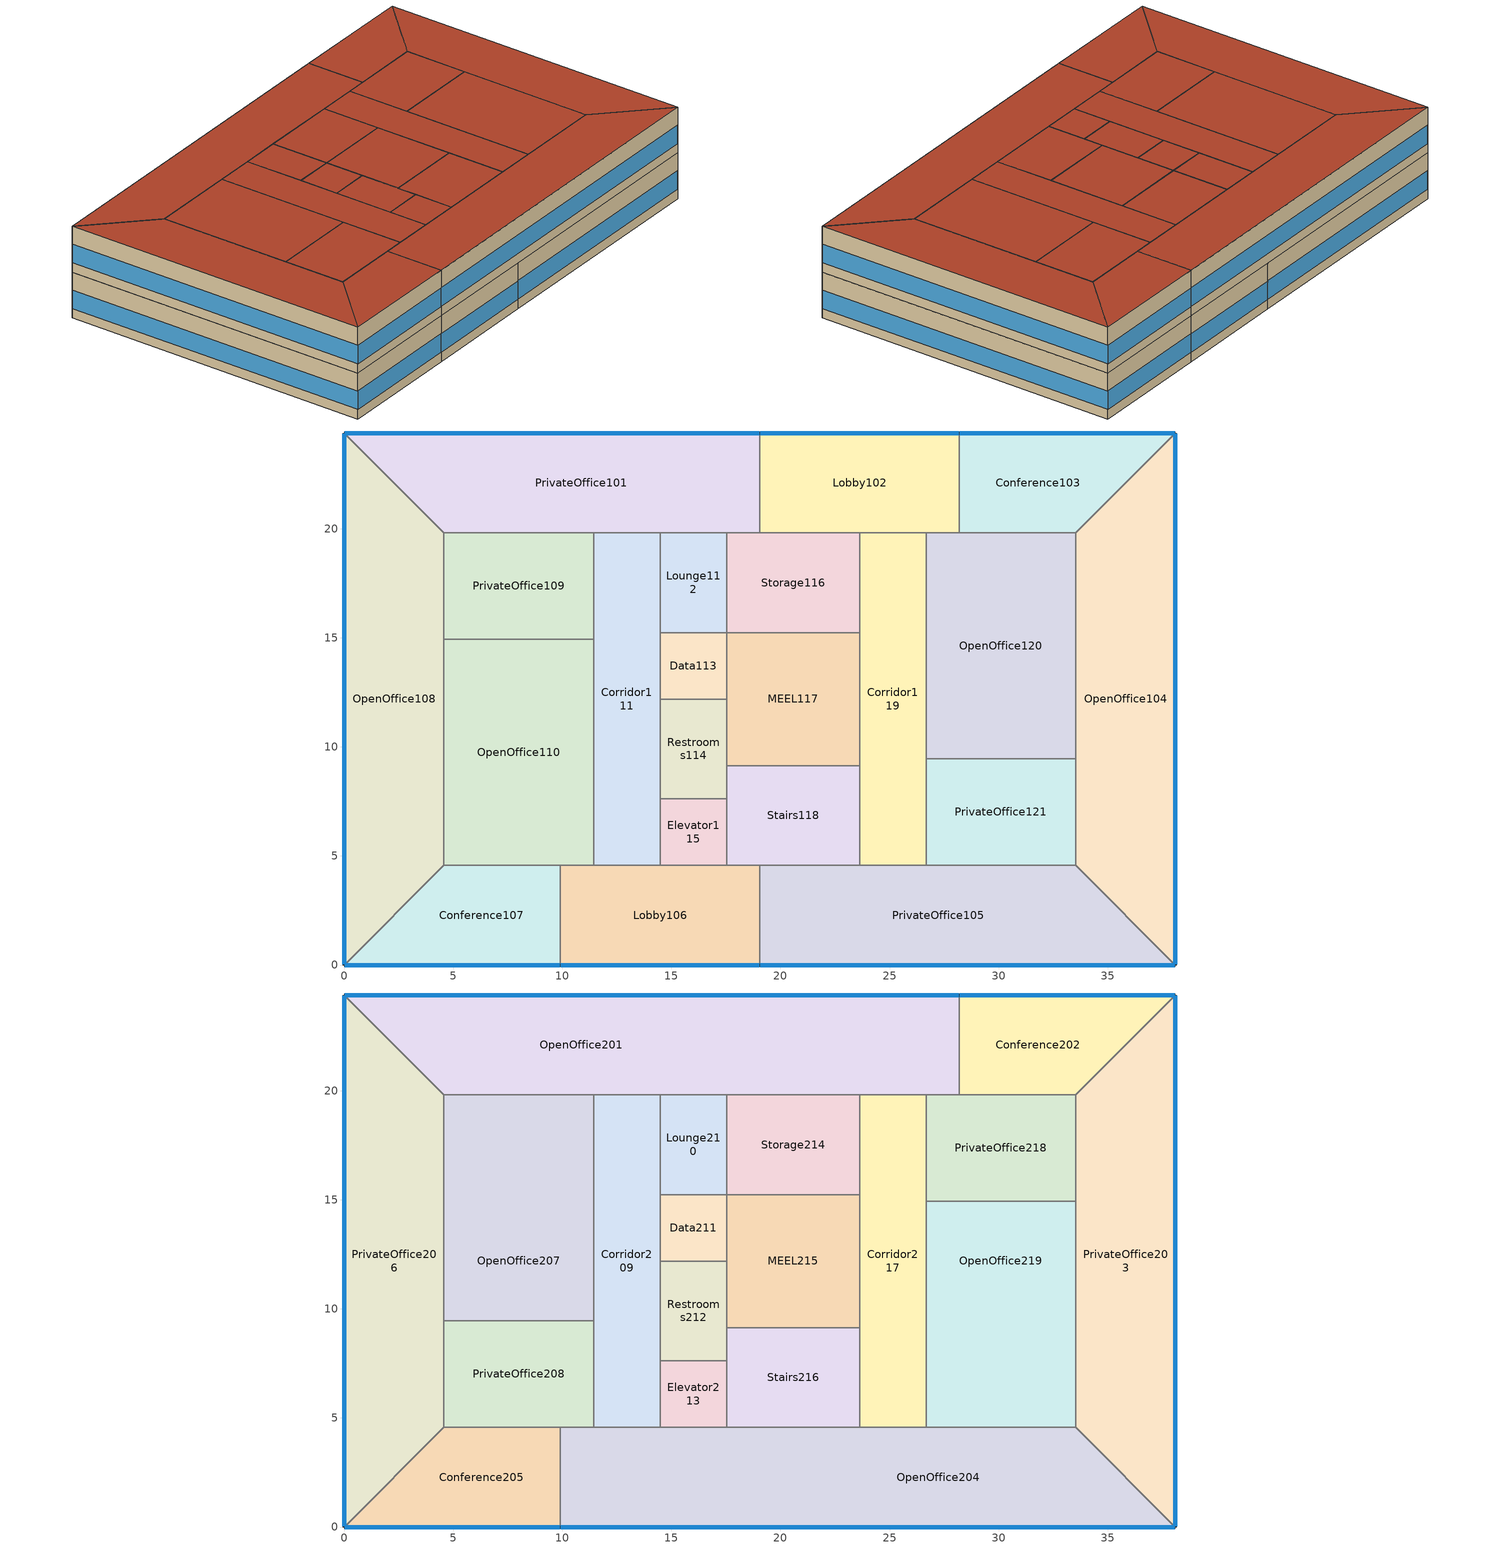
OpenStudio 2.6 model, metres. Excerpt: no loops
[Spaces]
Conference107
 floor ground: 9.91,4.57 9.91,0 0,0 4.57,4.57 z0
 wall outside: 0,0 9.91,0 z0:3.66
 wall to OpenOffice110: 9.91,4.57 4.57,4.57 z0:3.66
 wall to Lobby106: 9.91,0 9.91,4.57 z0:3.66
 wall to OpenOffice108: 4.57,4.57 0,0 z0:3.66
 window: 0.03,0 9.88,0 z0.76:2.23
OpenOffice108
 floor ground: 0,24.38 4.57,19.81 4.57,4.57 0,0 z0
 wall outside: 0,24.38 0,0 z0:3.66
 wall to PrivateOffice101: 4.57,19.81 0,24.38 z0:3.66
 wall to PrivateOffice109: 4.57,14.94 4.57,19.81 z0:3.66
 wall to OpenOffice110: 4.57,4.57 4.57,14.94 z0:3.66
 window: 0,24.36 0,0.03 z0.76:2.23
Lobby106
 floor ground: 19.05,4.57 19.05,0 9.91,0 9.91,4.57 z0
 wall outside: 9.91,0 19.05,0 z0:3.66
 wall to Stairs118: 19.05,4.57 17.53,4.57 z0:3.66
 wall to PrivateOffice105: 19.05,0 19.05,4.57 z0:3.66
 wall to OpenOffice110: 11.43,4.57 9.91,4.57 z0:3.66
 wall to Corridor111: 14.48,4.57 11.43,4.57 z0:3.66
 wall to Elevator115: 17.53,4.57 14.48,4.57 z0:3.66
 window: 9.93,0 19.02,0 z0.76:2.23
PrivateOffice105
 floor ground: 33.53,4.57 38.1,0 19.05,0 19.05,4.57 z0
 wall outside: 19.05,0 38.1,0 z0:3.66
 wall to Stairs118: 23.62,4.57 19.05,4.57 z0:3.66
 wall to Corridor119: 26.67,4.57 23.62,4.57 z0:3.66
 wall to PrivateOffice121: 33.53,4.57 26.67,4.57 z0:3.66
 wall to OpenOffice104: 38.1,0 33.53,4.57 z0:3.66
 window: 19.08,0 38.07,0 z0.76:2.23
OpenOffice104
 floor ground: 38.1,24.38 38.1,0 33.53,4.57 33.53,19.81 z0
 wall outside: 38.1,0 38.1,24.38 z0:3.66
 wall to PrivateOffice121: 33.53,9.45 33.53,4.57 z0:3.66
 wall to OpenOffice120: 33.53,19.81 33.53,9.45 z0:3.66
 wall to Conference103: 38.1,24.38 33.53,19.81 z0:3.66
 window: 38.1,0.03 38.1,24.36 z0.76:2.23
OpenOffice110
 floor ground: 11.43,14.94 11.43,4.57 4.57,4.57 4.57,14.94 z0
 wall to PrivateOffice109: 11.43,14.94 4.57,14.94 z0:3.66
 wall to Corridor111: 11.43,4.57 11.43,14.94 z0:3.66
Corridor111
 floor ground: 14.48,19.81 14.48,4.57 11.43,4.57 11.43,19.81 z0
 wall to PrivateOffice109: 11.43,19.81 11.43,14.94 z0:3.66
 wall to PrivateOffice101: 14.48,19.81 11.43,19.81 z0:3.66
 wall to Lounge112: 14.48,15.24 14.48,19.81 z0:3.66
 wall to Data113: 14.48,12.19 14.48,15.24 z0:3.66
 wall to Restrooms114: 14.48,7.62 14.48,12.19 z0:3.66
 wall to Elevator115: 14.48,4.57 14.48,7.62 z0:3.66
Elevator115
 floor ground: 17.53,7.62 17.53,4.57 14.48,4.57 14.48,7.62 z0
 wall to Restrooms114: 17.53,7.62 14.48,7.62 z0:3.66
 wall to Stairs118: 17.53,4.57 17.53,7.62 z0:3.66
Stairs118
 floor ground: 23.62,9.14 23.62,4.57 17.53,4.57 17.53,9.14 z0
 wall to Restrooms114: 17.53,9.14 17.53,7.62 z0:3.66
 wall to MEEL117: 23.62,9.14 17.53,9.14 z0:3.66
 wall to Corridor119: 23.62,4.57 23.62,9.14 z0:3.66
Corridor119
 floor ground: 26.67,19.81 26.67,4.57 23.62,4.57 23.62,19.81 z0
 wall to Lobby102: 26.67,19.81 23.62,19.81 z0:3.66
 wall to OpenOffice120: 26.67,9.45 26.67,19.81 z0:3.66
 wall to PrivateOffice121: 26.67,4.57 26.67,9.45 z0:3.66
 wall to MEEL117: 23.62,15.24 23.62,9.14 z0:3.66
 wall to Storage116: 23.62,19.81 23.62,15.24 z0:3.66
PrivateOffice121
 floor ground: 33.53,9.45 33.53,4.57 26.67,4.57 26.67,9.45 z0
 wall to OpenOffice120: 33.53,9.45 26.67,9.45 z0:3.66
Restrooms114
 floor ground: 17.53,12.19 17.53,7.62 14.48,7.62 14.48,12.19 z0
 wall to Data113: 17.53,12.19 14.48,12.19 z0:3.66
 wall to MEEL117: 17.53,9.14 17.53,12.19 z0:3.66
MEEL117
 floor ground: 23.62,15.24 23.62,9.14 17.53,9.14 17.53,15.24 z0
 wall to Data113: 17.53,15.24 17.53,12.19 z0:3.66
 wall to Storage116: 23.62,15.24 17.53,15.24 z0:3.66
OpenOffice120
 floor ground: 33.53,19.81 33.53,9.45 26.67,9.45 26.67,19.81 z0
 wall to Lobby102: 28.19,19.81 26.67,19.81 z0:3.66
 wall to Conference103: 33.53,19.81 28.19,19.81 z0:3.66
Data113
 floor ground: 17.53,15.24 17.53,12.19 14.48,12.19 14.48,15.24 z0
 wall to Lounge112: 17.53,15.24 14.48,15.24 z0:3.66
PrivateOffice109
 floor ground: 11.43,19.81 11.43,14.94 4.57,14.94 4.57,19.81 z0
 wall to PrivateOffice101: 11.43,19.81 4.57,19.81 z0:3.66
Lounge112
 floor ground: 17.53,19.81 17.53,15.24 14.48,15.24 14.48,19.81 z0
 wall to Storage116: 17.53,15.24 17.53,19.81 z0:3.66
 wall to PrivateOffice101: 17.53,19.81 14.48,19.81 z0:3.66
Storage116
 floor ground: 23.62,19.81 23.62,15.24 17.53,15.24 17.53,19.81 z0
 wall to PrivateOffice101: 19.05,19.81 17.53,19.81 z0:3.66
 wall to Lobby102: 23.62,19.81 19.05,19.81 z0:3.66
PrivateOffice101
 floor ground: 19.05,24.38 19.05,19.81 4.57,19.81 0,24.38 z0
 wall outside: 19.05,24.38 0,24.38 z0:3.66
 wall to Lobby102: 19.05,19.81 19.05,24.38 z0:3.66
 window: 19.02,24.38 0.03,24.38 z0.76:2.23
Lobby102
 floor ground: 28.19,24.38 28.19,19.81 19.05,19.81 19.05,24.38 z0
 wall outside: 28.19,24.38 19.05,24.38 z0:3.66
 wall to Conference103: 28.19,19.81 28.19,24.38 z0:3.66
 window: 28.17,24.38 19.08,24.38 z0.76:2.23
Conference103
 floor ground: 38.1,24.38 33.53,19.81 28.19,19.81 28.19,24.38 z0
 wall outside: 38.1,24.38 28.19,24.38 z0:3.66
 window: 38.07,24.38 28.22,24.38 z0.76:2.23
PrivateOffice206
 floor to OpenOffice108: 0,24.38 4.57,19.81 4.57,4.57 0,0 z3.66
 wall outside: 0,24.38 0,0 z3.66:7.32
 wall to OpenOffice201: 4.57,19.81 0,24.38 z3.66:7.32
 wall to OpenOffice207: 4.57,9.45 4.57,19.81 z3.66:7.32
 wall to PrivateOffice208: 4.57,4.57 4.57,9.45 z3.66:7.32
 wall to Conference205: 0,0 4.57,4.57 z3.66:7.32
 window: 0,24.36 0,0.03 z4.42:5.88
 roof outside: 0,0 4.57,4.57 4.57,19.81 0,24.38 z7.32
Conference205
 floor to Conference107: 9.91,4.57 9.91,0 0,0 4.57,4.57 z3.66
 wall outside: 0,0 9.91,0 z3.66:7.32
 wall to PrivateOffice208: 9.91,4.57 4.57,4.57 z3.66:7.32
 wall to OpenOffice204: 9.91,0 9.91,4.57 z3.66:7.32
 window: 0.03,0 9.88,0 z4.42:5.89
 roof outside: 9.91,0 9.91,4.57 4.57,4.57 0,0 z7.32
OpenOffice204
 floor to Lobby106: 19.05,4.57 19.05,0 9.91,0 9.91,4.57 z3.66
 floor to PrivateOffice105: 33.53,4.57 38.1,0 19.05,0 19.05,4.57 z3.66
 wall outside: 9.91,0 38.1,0 z3.66:7.32
 wall to PrivateOffice208: 11.43,4.57 9.91,4.57 z3.66:7.32
 wall to Corridor209: 14.48,4.57 11.43,4.57 z3.66:7.32
 wall to Elevator213: 17.53,4.57 14.48,4.57 z3.66:7.32
 wall to Stairs216: 23.62,4.57 17.53,4.57 z3.66:7.32
 wall to Corridor217: 26.67,4.57 23.62,4.57 z3.66:7.32
 wall to OpenOffice219: 33.53,4.57 26.67,4.57 z3.66:7.32
 wall to PrivateOffice203: 38.1,0 33.53,4.57 z3.66:7.32
 window: 9.93,0 38.07,0 z4.42:5.88
 roof outside: 38.1,0 33.53,4.57 9.91,4.57 9.91,0 z7.32
PrivateOffice203
 floor to OpenOffice104: 38.1,24.38 38.1,0 33.53,4.57 33.53,19.81 z3.66
 wall outside: 38.1,0 38.1,24.38 z3.66:7.32
 wall to OpenOffice219: 33.53,14.94 33.53,4.57 z3.66:7.32
 wall to PrivateOffice218: 33.53,19.81 33.53,14.94 z3.66:7.32
 wall to Conference202: 38.1,24.38 33.53,19.81 z3.66:7.32
 window: 38.1,0.03 38.1,24.36 z4.42:5.88
 roof outside: 38.1,0 38.1,24.38 33.53,19.81 33.53,4.57 z7.32
PrivateOffice208
 floor to OpenOffice110: 11.43,9.45 11.43,4.57 4.57,4.57 4.57,9.45 z3.66
 wall to OpenOffice207: 11.43,9.45 4.57,9.45 z3.66:7.32
 wall to Corridor209: 11.43,4.57 11.43,9.45 z3.66:7.32
 roof outside: 11.43,4.57 11.43,9.45 4.57,9.45 4.57,4.57 z7.32
Corridor209
 floor to Corridor111: 14.48,19.81 14.48,4.57 11.43,4.57 11.43,19.81 z3.66
 wall to OpenOffice207: 11.43,19.81 11.43,9.45 z3.66:7.32
 wall to OpenOffice201: 14.48,19.81 11.43,19.81 z3.66:7.32
 wall to Lounge210: 14.48,15.24 14.48,19.81 z3.66:7.32
 wall to Data211: 14.48,12.19 14.48,15.24 z3.66:7.32
 wall to Restrooms212: 14.48,7.62 14.48,12.19 z3.66:7.32
 wall to Elevator213: 14.48,4.57 14.48,7.62 z3.66:7.32
 roof outside: 14.48,4.57 14.48,19.81 11.43,19.81 11.43,4.57 z7.32
Elevator213
 floor to Elevator115: 17.53,7.62 17.53,4.57 14.48,4.57 14.48,7.62 z3.66
 wall to Restrooms212: 17.53,7.62 14.48,7.62 z3.66:7.32
 wall to Stairs216: 17.53,4.57 17.53,7.62 z3.66:7.32
 roof outside: 17.53,4.57 17.53,7.62 14.48,7.62 14.48,4.57 z7.32
Stairs216
 floor to Stairs118: 23.62,9.14 23.62,4.57 17.53,4.57 17.53,9.14 z3.66
 wall to Restrooms212: 17.53,9.14 17.53,7.62 z3.66:7.32
 wall to MEEL215: 23.62,9.14 17.53,9.14 z3.66:7.32
 wall to Corridor217: 23.62,4.57 23.62,9.14 z3.66:7.32
 roof outside: 23.62,4.57 23.62,9.14 17.53,9.14 17.53,4.57 z7.32
Corridor217
 floor to Corridor119: 26.67,19.81 26.67,4.57 23.62,4.57 23.62,19.81 z3.66
 wall to OpenOffice201: 26.67,19.81 23.62,19.81 z3.66:7.32
 wall to PrivateOffice218: 26.67,14.94 26.67,19.81 z3.66:7.32
 wall to OpenOffice219: 26.67,4.57 26.67,14.94 z3.66:7.32
 wall to MEEL215: 23.62,15.24 23.62,9.14 z3.66:7.32
 wall to Storage214: 23.62,19.81 23.62,15.24 z3.66:7.32
 roof outside: 26.67,4.57 26.67,19.81 23.62,19.81 23.62,4.57 z7.32
OpenOffice219
 floor to PrivateOffice121: 26.67,14.94 26.67,9.45 33.53,9.45 33.53,4.57 26.67,4.57 z3.66
 floor to OpenOffice120: 33.53,14.94 33.53,9.45 26.67,9.45 26.67,14.94 z3.66
 wall to PrivateOffice218: 33.53,14.94 26.67,14.94 z3.66:7.32
 roof outside: 33.53,4.57 33.53,14.94 26.67,14.94 26.67,4.57 z7.32
Restrooms212
 floor to Restrooms114: 17.53,12.19 17.53,7.62 14.48,7.62 14.48,12.19 z3.66
 wall to Data211: 17.53,12.19 14.48,12.19 z3.66:7.32
 wall to MEEL215: 17.53,9.14 17.53,12.19 z3.66:7.32
 roof outside: 17.53,7.62 17.53,12.19 14.48,12.19 14.48,7.62 z7.32
MEEL215
 floor to MEEL117: 23.62,15.24 23.62,9.14 17.53,9.14 17.53,15.24 z3.66
 wall to Data211: 17.53,15.24 17.53,12.19 z3.66:7.32
 wall to Storage214: 23.62,15.24 17.53,15.24 z3.66:7.32
 roof outside: 23.62,9.14 23.62,15.24 17.53,15.24 17.53,9.14 z7.32
OpenOffice207
 floor to OpenOffice110: 11.43,14.94 11.43,9.45 4.57,9.45 4.57,14.94 z3.66
 floor to PrivateOffice109: 11.43,19.81 11.43,14.94 4.57,14.94 4.57,19.81 z3.66
 wall to OpenOffice201: 11.43,19.81 4.57,19.81 z3.66:7.32
 roof outside: 11.43,9.45 11.43,19.81 4.57,19.81 4.57,9.45 z7.32
Data211
 floor to Data113: 17.53,15.24 17.53,12.19 14.48,12.19 14.48,15.24 z3.66
 wall to Lounge210: 17.53,15.24 14.48,15.24 z3.66:7.32
 roof outside: 17.53,12.19 17.53,15.24 14.48,15.24 14.48,12.19 z7.32
PrivateOffice218
 floor to OpenOffice120: 33.53,19.81 33.53,14.94 26.67,14.94 26.67,19.81 z3.66
 wall to OpenOffice201: 28.19,19.81 26.67,19.81 z3.66:7.32
 wall to Conference202: 33.53,19.81 28.19,19.81 z3.66:7.32
 roof outside: 33.53,14.94 33.53,19.81 26.67,19.81 26.67,14.94 z7.32
Lounge210
 floor to Lounge112: 17.53,19.81 17.53,15.24 14.48,15.24 14.48,19.81 z3.66
 wall to Storage214: 17.53,15.24 17.53,19.81 z3.66:7.32
 wall to OpenOffice201: 17.53,19.81 14.48,19.81 z3.66:7.32
 roof outside: 17.53,15.24 17.53,19.81 14.48,19.81 14.48,15.24 z7.32
Storage214
 floor to Storage116: 23.62,19.81 23.62,15.24 17.53,15.24 17.53,19.81 z3.66
 wall to OpenOffice201: 23.62,19.81 17.53,19.81 z3.66:7.32
 roof outside: 23.62,15.24 23.62,19.81 17.53,19.81 17.53,15.24 z7.32
OpenOffice201
 floor to PrivateOffice101: 19.05,24.38 19.05,19.81 4.57,19.81 0,24.38 z3.66
 floor to Lobby102: 28.19,24.38 28.19,19.81 19.05,19.81 19.05,24.38 z3.66
 wall outside: 28.19,24.38 0,24.38 z3.66:7.32
 wall to Conference202: 28.19,19.81 28.19,24.38 z3.66:7.32
 window: 28.17,24.38 0.03,24.38 z4.42:5.88
 roof outside: 28.19,19.81 28.19,24.38 0,24.38 4.57,19.81 z7.32
Conference202
 floor to Conference103: 38.1,24.38 33.53,19.81 28.19,19.81 28.19,24.38 z3.66
 wall outside: 38.1,24.38 28.19,24.38 z3.66:7.32
 window: 38.07,24.38 28.22,24.38 z4.42:5.89
 roof outside: 33.53,19.81 38.1,24.38 28.19,24.38 28.19,19.81 z7.32
[Building]
Building 1: Default Construction Set=General Construction Set
[Site]
Tampa International Ap: Latitude {deg}=27.97; Longitude {deg}=-82.53; Time Zone {hr}=-5; Elevation {m}=6
[ClimateZones]
Climate Zone Institution Name 1=ASHRAE; Climate Zone Document Name 1=ANSI/ASHRAE Standard 169; Climate Zone Document Year 1=2006; Climate Zone Value 1=1A; Climate Zone Institution Name 2=CEC; Climate Zone Document Name 2=California Climate Zone Descriptions; Climate Zone Document Year 2=1995; Climate Zone Value 2=1
[SizingPeriod:DesignDay] Barometric Pressure {Pa}=101253; Sky Clearness=0; Rain Indicator=0; Snow Indicator=0; Day of Month=21; Daylight Saving Time Indicator=0; Dry-Bulb Temperature Range Modifier Type=DefaultMultipliers
Name | Maximum Dry-Bulb Temperature {C} | Daily Dry-Bulb Temperature Range {deltaC} | Humidity Indicating Conditions at Maximum Dry-Bulb | Wind Speed {m/s} | Wind Direction {deg} | Month | Day Type | Humidity Indicating Type | Solar Model Indicator | ASHRAE Taub | ASHRAE Taud
Tampa International Ap Ann Clg .4% Condns Enth=>MDB | 31.1 | 7.9 | 84500 | 3.9 | 260 | 8 | SummerDesignDay | Enthalpy | ASHRAETau | 0.493 | 2.01
Tampa International Ap Ann Clg .4% Condns DP=>MDB | 29.3 | 7.9 | 25.8 | 3.9 | 260 | 8 | SummerDesignDay | Dewpoint | ASHRAETau | 0.493 | 2.01
Tampa International Ap Ann Clg .4% Condns WB=>MDB | 31.1 | 7.9 | 26.9 | 3.9 | 260 | 8 | SummerDesignDay | Wetbulb | ASHRAETau | 0.493 | 2.01
Tampa International Ap Ann Clg .4% Condns DB=>MWB | 33.6 | 7.9 | 25.2 | 3.9 | 260 | 8 | SummerDesignDay | Wetbulb | ASHRAETau | 0.493 | 2.01
Tampa International Ap Ann Htg Wind 99.6% Condns WS=>MCDB | 14.5 | 0 | 14.5 | 9.3 | 10 | 1 | WinterDesignDay | Wetbulb | ASHRAEClearSky
Tampa International Ap Ann Hum_n 99.6% Condns DP=>MCDB | 7.4 | 0 | -5 | 2.8 | 10 | 1 | WinterDesignDay | Dewpoint | ASHRAEClearSky
Tampa International Ap Ann Htg 99.6% Condns DB | 3.6 | 0 | 3.6 | 2.8 | 10 | 1 | WinterDesignDay | Wetbulb | ASHRAEClearSky
[Material]
Name | Roughness | Thickness {m} | Conductivity {W/m-K} | Density {kg/m3} | Specific Heat {J/kg-K} | Thermal Absorptance | Solar Absorptance | Visible Absorptance
5/8 in. Gypsum Board | Smooth | 0.015875 | 0.16 | 800 | 1090 | 0.9 | 0.7 | 0.5
3/8 in. Stucco | Smooth | 0.009525 | 0.6918 | 1858 | 837 | 0.9 | 0.7 | 0.92
Exterior Wall Continuous Insulation | Rough | 0.0783906 | 0.0245764 | 24.0277 | 1590.984
Roof Continuous Insulation | Rough | 0.0508 | 0.0245764 | 24.0277 | 1590.984
Floor Continuous Insulation | Rough | 0.0762 | 0.0245764 | 24.0277 | 1590.984
6 in. NW Concrete | MediumRough | 0.1524 | 0.901367 | 1601.85 | 879.228
4 in. Normalweight Concrete Floor | MediumRough | 0.1016 | 2.31 | 2322 | 832 | 0.9 | 0.7 | 0.7
[Material:NoMass]
Name | Roughness | Thermal Resistance {m2-K/W} | Thermal Absorptance | Solar Absorptance | Visible Absorptance
CP02 CARPET PAD | VeryRough | 0.21648 | 0.9 | 0.7 | 0.8
Metal Framed Roof - 24inOC - 2x8 - R21 ins. | Smooth | 2.01118
[Construction]
Interior Floor: 4 in. Normalweight Concrete Floor, CP02 CARPET PAD
Interior Wall: 5/8 in. Gypsum Board, 5/8 in. Gypsum Board
Slab On Grade: Floor Continuous Insulation, 4 in. Normalweight Concrete Floor, CP02 CARPET PAD
Exterior Roof: Metal Framed Roof - 24inOC - 2x8 - R21 ins., Roof Continuous Insulation
Dual Pane Glazing: Dual Pane Low SHGC
Heavyweight Exterior Wall: 3/8 in. Stucco, Exterior Wall Continuous Insulation, 6 in. NW Concrete
[WindowMaterial:Blind]
Window Material Blind 1: Slat Width {m}=0.025; Slat Separation {m}=0.01875; Front Side Slat Beam Solar Reflectance=0.5; Back Side Slat Beam Solar Reflectance=0.5; Front Side Slat Diffuse Solar Reflectance=0.5; Back Side Slat Diffuse Solar Reflectance=0.5; Slat Beam Visible Transmittance=0
[WindowMaterial:SimpleGlazingSystem]
Dual Pane Low SHGC: U-Factor {W/m2-K}=2.55522; Solar Heat Gain Coefficient=0.35
[DefaultConstructionSet]
General Construction Set: Default Exterior Surface Constructions=Default Surface Constructions 1; Default Interior Surface Constructions=Default Surface Constructions 2; Default Ground Contact Surface Constructions=Default Surface Constructions 3; Default Exterior SubSurface Constructions=Default Sub Surface Constructions 2; Default Interior SubSurface Constructions=Default Sub Surface Constructions 1
[DefaultSurfaceConstructions]
Name | Wall Construction | Roof Ceiling Construction | Floor Construction
Default Surface Constructions 1 | Heavyweight Exterior Wall | Exterior Roof
Default Surface Constructions 2 | Interior Wall |  | Interior Floor
Default Surface Constructions 3 |  |  | Slab On Grade
[DefaultSubSurfaceConstructions]
Name | Fixed Window Construction | Operable Window Construction
Default Sub Surface Constructions 1
Default Sub Surface Constructions 2 | Dual Pane Glazing | Dual Pane Glazing
[DesignSpecification:OutdoorAir] Outdoor Air Method=Sum
Name | Outdoor Air Flow per Person {m3/s-person} | Outdoor Air Flow per Floor Area {m3/s-m2}
Storage Outdoor Air 1; Conference Outdoor Air 1; Lobby Outdoor Air 1; Open Office Outdoor Air 1; Private Office Outdoor Air 1 | 0.00235974 | 0.0003048
Corridor Outdoor Air 1 | 0 | 0.0003048
Lounge Outdoor Air 1 | 0.00235974 | 0.0006096
[ThermostatSetpoint:DualSetpoint]
Name | Heating Setpoint Temperature Schedule | Cooling Setpoint Temperature Schedule
Thermostat Setpoint Dual Setpoint 1; Thermostat Setpoint Dual Setpoint 2; Thermostat Setpoint Dual Setpoint 4; Thermostat Setpoint Dual Setpoint 5; Thermostat Setpoint Dual Setpoint 6; Thermostat Setpoint Dual Setpoint 8; Thermostat Setpoint Dual Setpoint 9; Thermostat Setpoint Dual Setpoint 12; Thermostat Setpoint Dual Setpoint 13; Thermostat Setpoint Dual Setpoint 14; Thermostat Setpoint Dual Setpoint 15; Thermostat Setpoint Dual Setpoint 16; Thermostat Setpoint Dual Setpoint 20; Thermostat Setpoint Dual Setpoint 21; Thermostat Setpoint Dual Setpoint 22; Thermostat Setpoint Dual Setpoint 25; Thermostat Setpoint Dual Setpoint 26; Thermostat Setpoint Dual Setpoint 27; Thermostat Setpoint Dual Setpoint 28; Thermostat Setpoint Dual Setpoint 29; Thermostat Setpoint Dual Setpoint 30; Thermostat Setpoint Dual Setpoint 31; Thermostat Setpoint Dual Setpoint 32; Thermostat Setpoint Dual Setpoint 33; Thermostat Setpoint Dual Setpoint 34; Thermostat Setpoint Dual Setpoint 35; Thermostat Setpoint Dual Setpoint 36; Thermostat Setpoint Dual Setpoint 37; Thermostat Setpoint Dual Setpoint 38; Thermostat Setpoint Dual Setpoint 39 | General Heating Setpt | General Cooling Setpt
Thermostat Setpoint Dual Setpoint 3; Thermostat Setpoint Dual Setpoint 10; Thermostat Setpoint Dual Setpoint 11; Thermostat Setpoint Dual Setpoint 17; Thermostat Setpoint Dual Setpoint 23; Thermostat Setpoint Dual Setpoint 40
Thermostat Setpoint Dual Setpoint 7; Thermostat Setpoint Dual Setpoint 18; Thermostat Setpoint Dual Setpoint 19; Thermostat Setpoint Dual Setpoint 24 | 24 Hr Service Heating Setpt | 24 Hr Service Cooling Setpt
[ShadingControl]
Shading Control 1: Shading Type=InteriorBlind; Shading Device Material=Window Material Blind 1
[BuildingStory] Nominal Z Coordinate {m}=0; Nominal Floor to Floor Height {m}=3.6576
Building Story 1; Building Story 2
[Space]
Name | Space Type | Building Story | Thermal Zone
Conference107 | Conference | Building Story 1 | Thermal Zone: Conference107
OpenOffice108 | Open Office | Building Story 1 | Thermal Zone: OpenOffice108
Lobby106 | Lobby | Building Story 1 | Thermal Zone: Lobby106
PrivateOffice105 | Private Office | Building Story 1 | Thermal Zone: PrivateOffice105
OpenOffice104 | Open Office | Building Story 1 | Thermal Zone: OpenOffice104
OpenOffice110 | Open Office | Building Story 1 | Thermal Zone: OpenOffice110
Corridor111 | Corridor | Building Story 1 | Thermal Zone: Corridor111
Elevator115 | Elevator | Building Story 1 | Thermal Zone: Elevator115
Stairs118 | Stairway | Building Story 1 | Thermal Zone: Stairs118
Corridor119 | Corridor | Building Story 1 | Thermal Zone: Corridor119
PrivateOffice121 | Private Office | Building Story 1 | Thermal Zone: PrivateOffice121
Restrooms114 | Restroom | Building Story 1 | Thermal Zone: Restrooms114
MEEL117 | Mech and Elec | Building Story 1 | Thermal Zone: MEEL117
OpenOffice120 | Open Office | Building Story 1 | Thermal Zone: OpenOffice120
Data113 | Data | Building Story 1 | Thermal Zone: Data113
PrivateOffice109 | Private Office | Building Story 1 | Thermal Zone: PrivateOffice109
Lounge112 | Lounge | Building Story 1 | Thermal Zone: Lounge112
Storage116 | Storage | Building Story 1 | Thermal Zone: Storage116
PrivateOffice101 | Private Office | Building Story 1 | Thermal Zone: PrivateOffice101
Lobby102 | Lobby | Building Story 1 | Thermal Zone: Lobby102
Conference103 | Conference | Building Story 1 | Thermal Zone: Conference103
PrivateOffice206 | Private Office | Building Story 2 | Thermal Zone: PrivateOffice206
Conference205 | Conference | Building Story 2 | Thermal Zone: Conference205
OpenOffice204 | Open Office | Building Story 2 | Thermal Zone: OpenOffice204
PrivateOffice203 | Private Office | Building Story 2 | Thermal Zone: PrivateOffice203
PrivateOffice208 | Private Office | Building Story 2 | Thermal Zone: PrivateOffice208
Corridor209 | Corridor | Building Story 2 | Thermal Zone: Corridor209
Elevator213 | Elevator | Building Story 2 | Thermal Zone: Elevator213
Stairs216 | Stairway | Building Story 2 | Thermal Zone: Stairs216
Corridor217 | Corridor | Building Story 2 | Thermal Zone: Corridor217
OpenOffice219 | Open Office | Building Story 2 | Thermal Zone: OpenOffice219
Restrooms212 | Restroom | Building Story 2 | Thermal Zone: Restrooms212
MEEL215 | Mech and Elec | Building Story 2 | Thermal Zone: MEEL215
OpenOffice207 | Open Office | Building Story 2 | Thermal Zone: OpenOffice207
Data211 | Data | Building Story 2 | Thermal Zone: Data211
PrivateOffice218 | Private Office | Building Story 2 | Thermal Zone: PrivateOffice218
Lounge210 | Lounge | Building Story 2 | Thermal Zone: Lounge210
Storage214 | Storage | Building Story 2 | Thermal Zone: Storage214
OpenOffice201 | Open Office | Building Story 2 | Thermal Zone: OpenOffice201
Conference202 | Conference | Building Story 2 | Thermal Zone: Conference202
[DefaultScheduleSet] People Activity Level Schedule=General Activity
Name | Hours of Operation Schedule | Number of People Schedule | Lighting Schedule | Electric Equipment Schedule | Infiltration Schedule
General Schedule Set | General HVAC Availability | General Occupancy | General Lighting | General Equipment | General Infiltration
24hr Schedule Set | 24 Hr Service HVAC Availability | 24 Hr Service People | 24 Hr Service Lighting | 24 Hr Service Equipment | 24 Hr Service Infiltration
High Occupancy | General HVAC Availability | High Density Occupancy | General Lighting | General Equipment | General Infiltration
[SpaceType]
Name | Default Schedule Set | Design Specification Outdoor Air Object
Storage | General Schedule Set | Storage Outdoor Air 1
Conference | High Occupancy | Conference Outdoor Air 1
Corridor | General Schedule Set | Corridor Outdoor Air 1
Data; Elevator; Mech and Elec | 24hr Schedule Set
Lobby | General Schedule Set | Lobby Outdoor Air 1
Lounge | High Occupancy | Lounge Outdoor Air 1
Open Office | General Schedule Set | Open Office Outdoor Air 1
Private Office | General Schedule Set | Private Office Outdoor Air 1
Restroom; Stairway | General Schedule Set
[People:Definition] Number of People Calculation Method=Area/Person; Fraction Radiant=0.3
Name | Space Floor Area per Person {m2/person}
Storage People Definition; Restroom People Definition | 46.45152
Conference People Definition; Lounge People Definition | 1.85806
Corridor People Definition; Data People Definition; Elevator People Definition; Mech and Elec People Definition; Stairway People Definition | 92.90304
Lobby People Definition | 9.290304
Open Office People Definition; Private Office People Definition | 13.9355
[People] Multiplier=1
Name | People Definition | Space or SpaceType
Storage People | Storage People Definition | Storage
Conference People | Conference People Definition | Conference
Corridor People | Corridor People Definition | Corridor
Data People | Data People Definition | Data
Elevator People | Elevator People Definition | Elevator
Lobby People | Lobby People Definition | Lobby
Lounge People | Lounge People Definition | Lounge
Mech and Elec People | Mech and Elec People Definition | Mech and Elec
Open Office People | Open Office People Definition | Open Office
Private Office People | Private Office People Definition | Private Office
Restroom People | Restroom People Definition | Restroom
Stairway People | Stairway People Definition | Stairway
[Lights:Definition] Design Level Calculation Method=Watts/Area
Name | Watts per Space Floor Area {W/m2}
Storage Lights Definition; Corridor Lights Definition | 3.65973
Conference Lights Definition; Lobby Lights Definition | 8.28821
Data Lights Definition; Lounge Lights Definition | 5.05904
Elevator Lights Definition | 4.9514
Mech and Elec Lights Definition | 4.62848
Open Office Lights Definition | 3.33681
Private Office Lights Definition | 4.52084
Restroom Lights Definition | 5.48959
Stairway Lights Definition | 6.24307
[Lights] Fraction Replaceable=1; Multiplier=1
Name | Lights Definition | Space or SpaceType
Storage Lights | Storage Lights Definition | Storage
Conference Lights | Conference Lights Definition | Conference
Corridor Lights | Corridor Lights Definition | Corridor
Data Lights | Data Lights Definition | Data
Elevator Lights | Elevator Lights Definition | Elevator
Lobby Lights | Lobby Lights Definition | Lobby
Lounge Lights | Lounge Lights Definition | Lounge
Mech and Elec Lights | Mech and Elec Lights Definition | Mech and Elec
Open Office Lights | Open Office Lights Definition | Open Office
Private Office Lights | Private Office Lights Definition | Private Office
Restroom Lights | Restroom Lights Definition | Restroom
Stairway Lights | Stairway Lights Definition | Stairway
[ElectricEquipment:Definition] Design Level Calculation Method=Watts/Area
Name | Watts per Space Floor Area {W/m2}
Storage Electric Equipment Definition; Corridor Electric Equipment Definition; Restroom Electric Equipment Definition | 2.15278
Conference Electric Equipment Definition | 10.7639
Data Electric Equipment Definition | 43.0556
Lobby Electric Equipment Definition | 5.38196
Lounge Electric Equipment Definition | 16.1459
Mech and Elec Electric Equipment Definition | 8.61113
Open Office Electric Equipment Definition; Private Office Electric Equipment Definition | 11.8403
Elevator Electric Equipment Definition | 7.26564
[ElectricEquipment]
Name | Electric Equipment Definition | Space or SpaceType | Multiplier
Storage Electric Equipment | Storage Electric Equipment Definition | Storage | 1
Conference Electric Equipment | Conference Electric Equipment Definition | Conference | 1
Corridor Electric Equipment | Corridor Electric Equipment Definition | Corridor | 1
Data Electric Equipment | Data Electric Equipment Definition | Data | 1
Lobby Electric Equipment | Lobby Electric Equipment Definition | Lobby | 1
Lounge Electric Equipment | Lounge Electric Equipment Definition | Lounge | 1
Mech and Elec Electric Equipment | Mech and Elec Electric Equipment Definition | Mech and Elec | 1
Open Office Electric Equipment | Open Office Electric Equipment Definition | Open Office | 1
Private Office Electric Equipment | Private Office Electric Equipment Definition | Private Office | 1
Restroom Electric Equipment | Restroom Electric Equipment Definition | Restroom | 1
Electric Equipment 1 | Elevator Electric Equipment Definition | Elevator
[SpaceInfiltration:DesignFlowRate] Design Flow Rate Calculation Method=Flow/ExteriorArea; Flow per Exterior Surface Area {m3/s-m2}=0.0002032
Name | Space or SpaceType
Storage Infiltration | Storage
Conference Infiltration | Conference
Corridor Infiltration | Corridor
Data Infiltration | Data
Elevator Infiltration | Elevator
Lobby Infiltration | Lobby
Lounge Infiltration | Lounge
Mech and Elec Infiltration | Mech and Elec
Open Office Infiltration | Open Office
Private Office Infiltration | Private Office
Restroom Infiltration | Restroom
Stairway Infiltration | Stairway
[ThermalZone] Use Ideal Air Loads=No
Name | Primary Daylighting Control | Fraction of Zone Controlled by Primary Daylighting Control | Thermostat
Thermal Zone: OpenOffice201 | OpenOffice201 daylighting control | 1 | Thermostat Setpoint Dual Setpoint 2
Thermal Zone: Storage214 |  |  | Thermostat Setpoint Dual Setpoint 3
Thermal Zone: Lounge210 |  |  | Thermostat Setpoint Dual Setpoint 4
Thermal Zone: OpenOffice207 |  |  | Thermostat Setpoint Dual Setpoint 5
Thermal Zone: OpenOffice219 |  |  | Thermostat Setpoint Dual Setpoint 6
Thermal Zone: Data211 |  |  | Thermostat Setpoint Dual Setpoint 7
Thermal Zone: Corridor217 |  |  | Thermostat Setpoint Dual Setpoint 8
Thermal Zone: PrivateOffice218 |  |  | Thermostat Setpoint Dual Setpoint 9
Thermal Zone: Stairs216 |  |  | Thermostat Setpoint Dual Setpoint 10
Thermal Zone: Elevator213 |  |  | Thermostat Setpoint Dual Setpoint 11
Thermal Zone: PrivateOffice208 |  |  | Thermostat Setpoint Dual Setpoint 12
Thermal Zone: Conference202 | Conference202 daylighting control | 1 | Thermostat Setpoint Dual Setpoint 13
Thermal Zone: Lounge112 |  |  | Thermostat Setpoint Dual Setpoint 14
Thermal Zone: Conference205 | Conference205 daylighting control | 1 | Thermostat Setpoint Dual Setpoint 15
Thermal Zone: PrivateOffice101 | PrivateOffice101 daylighting control | 1 | Thermostat Setpoint Dual Setpoint 16
Thermal Zone: Stairs118 |  |  | Thermostat Setpoint Dual Setpoint 17
Thermal Zone: Data113 |  |  | Thermostat Setpoint Dual Setpoint 18
Thermal Zone: MEEL215 |  |  | Thermostat Setpoint Dual Setpoint 19
Thermal Zone: Conference107 | Conference107 daylighting control | 1 | Thermostat Setpoint Dual Setpoint 20
Thermal Zone: Conference103 | Conference103 daylighting control | 1 | Thermostat Setpoint Dual Setpoint 1
Thermal Zone: OpenOffice120 |  |  | Thermostat Setpoint Dual Setpoint 21
Thermal Zone: Restrooms212 |  |  | Thermostat Setpoint Dual Setpoint 22
Thermal Zone: Storage116 |  |  | Thermostat Setpoint Dual Setpoint 23
Thermal Zone: MEEL117 |  |  | Thermostat Setpoint Dual Setpoint 24
Thermal Zone: Corridor209 |  |  | Thermostat Setpoint Dual Setpoint 25
Thermal Zone: Restrooms114 |  |  | Thermostat Setpoint Dual Setpoint 26
Thermal Zone: OpenOffice204 | OpenOffice204 daylighting control | 1 | Thermostat Setpoint Dual Setpoint 27
Thermal Zone: PrivateOffice121 |  |  | Thermostat Setpoint Dual Setpoint 28
Thermal Zone: OpenOffice108 | OpenOffice108 daylighting control | 1 | Thermostat Setpoint Dual Setpoint 29
Thermal Zone: Corridor119 |  |  | Thermostat Setpoint Dual Setpoint 30
Thermal Zone: PrivateOffice105 | PrivateOffice105 daylighting control | 1 | Thermostat Setpoint Dual Setpoint 31
Thermal Zone: PrivateOffice109 |  |  | Thermostat Setpoint Dual Setpoint 32
Thermal Zone: Lobby106 | Lobby106 daylighting control | 1 | Thermostat Setpoint Dual Setpoint 33
Thermal Zone: PrivateOffice203 | PrivateOffice203 daylighting control | 1 | Thermostat Setpoint Dual Setpoint 34
Thermal Zone: PrivateOffice206 | PrivateOffice206 daylighting control | 1 | Thermostat Setpoint Dual Setpoint 35
Thermal Zone: Lobby102 | Lobby102 daylighting control | 1 | Thermostat Setpoint Dual Setpoint 36
Thermal Zone: Corridor111 |  |  | Thermostat Setpoint Dual Setpoint 37
Thermal Zone: OpenOffice104 | OpenOffice104 daylighting control | 1 | Thermostat Setpoint Dual Setpoint 38
Thermal Zone: OpenOffice110 |  |  | Thermostat Setpoint Dual Setpoint 39
Thermal Zone: Elevator115 |  |  | Thermostat Setpoint Dual Setpoint 40
[Sizing:Zone] Zone Cooling Design Supply Air Temperature Input Method=SupplyAirTemperature; Zone Cooling Design Supply Air Temperature {C}=14; Zone Cooling Design Supply Air Temperature Difference {deltaC}=11.11; Zone Heating Design Supply Air Temperature Input Method=SupplyAirTemperature; Zone Heating Design Supply Air Temperature {C}=40; Zone Heating Design Supply Air Temperature Difference {deltaC}=11.11; Zone Cooling Design Supply Air Humidity Ratio {kg-H2O/kg-air}=0.0085; Zone Heating Design Supply Air Humidity Ratio {kg-H2O/kg-air}=0.008; Cooling Design Air Flow Method=DesignDay; Heating Design Air Flow Method=DesignDay; Account for Dedicated Outdoor Air System=Yes; Dedicated Outdoor Air System Control Strategy=NeutralSupplyAir; Dedicated Outdoor Air Low Setpoint Temperature for Design {C}=autosize; Dedicated Outdoor Air High Setpoint Temperature for Design {C}=autosize
Thermal Zone: Storage214; Thermal Zone: Stairs216; Thermal Zone: Elevator213; Thermal Zone: Stairs118; Thermal Zone: Storage116; Thermal Zone: Elevator115
[Daylighting:Control] Position Z-Coordinate {m}=0.762; Psi Rotation Around X-Axis {deg}=0; Theta Rotation Around Y-Axis {deg}=-0; Phi Rotation Around Z-Axis {deg}=0; Lighting Control Type=Continuous/Off; Minimum Input Power Fraction for Continuous Dimming Control=0.3; Minimum Light Output Fraction for Continuous Dimming Control=0.2
Name | Space | Position X-Coordinate {m} | Position Y-Coordinate {m} | Illuminance Setpoint {lux}
Conference202 daylighting control | Conference202 | -0.381 | 2.286 | 322.917
Conference205 daylighting control | Conference205 | 0.381 | -2.286 | 322.917
Conference107 daylighting control | Conference107 | 0.381 | -2.286 | 322.917
Conference103 daylighting control | Conference103 | -0.381 | 2.286 | 322.917
Lobby106 daylighting control | Lobby106 | -3.048 | -2.286 | 484.376
Lobby102 daylighting control | Lobby102 | 0 | 2.286 | 484.376
OpenOffice201 daylighting control | OpenOffice201 | -3.429 | 2.286 | 322.917
OpenOffice204 daylighting control | OpenOffice204 | -14.097 | 2.286 | 322.917
OpenOffice108 daylighting control | OpenOffice108 | 2.286 | -12.192 | 322.917
OpenOffice104 daylighting control | OpenOffice104 | -2.286 | 12.192 | 322.917
PrivateOffice101 daylighting control | PrivateOffice101 | 9.525 | -2.286 | 322.917
PrivateOffice105 daylighting control | PrivateOffice105 | -9.525 | 2.286 | 322.917
PrivateOffice203 daylighting control | PrivateOffice203 | -2.286 | 12.192 | 322.917
PrivateOffice206 daylighting control | PrivateOffice206 | 2.286 | -12.192 | 322.917
[HeatExchanger:AirToAir:SensibleAndLatent] Availability Schedule=Always On Discrete hvac_library; Nominal Supply Air Flow Rate {m3/s}=autosize; Sensible Effectiveness at 100% Heating Air Flow=0.76; Latent Effectiveness at 100% Heating Air Flow=0.68; Sensible Effectiveness at 75% Heating Air Flow=0.81; Latent Effectiveness at 75% Heating Air Flow=0.73; Sensible Effectiveness at 100% Cooling Air Flow=0.76; Latent Effectiveness at 100% Cooling Air Flow=0.68; Sensible Effectiveness at 75% Cooling Air Flow=0.81; Latent Effectiveness at 75% Cooling Air Flow=0.73; Nominal Electric Power {W}=0; Supply Air Outlet Temperature Control=No; Heat Exchanger Type=Plate; Frost Control Type=None; Threshold Temperature {C}=1.7; Economizer Lockout=Yes
ERV HX; ERV HX 1
[Schedule:Ruleset]
Name | Default Day Schedule | Summer Design Day Schedule | Winter Design Day Schedule
General Activity | General Activity Default
General Equipment | General Equipment Default | General Equipment Summer Design Day 3 | General Equipment Winter Design Day 3
General Lighting | General Lighting Default | General Lighting Summer Design Day 3 | General Lighting Winter Design Day 3
General Occupancy | General Occupancy Default | General Occupancy Summer Design Day 3 | General Occupancy Winter Design Day 3
General Infiltration | General Infiltration Default | General Infiltration Summer Design Day 3 | General Infiltration Winter Design Day 3
General HVAC Availability | General HVAC Availability Default | General HVAC Availability Summer Design Day 3 | General HVAC Availability Winter Design Day 3
24 Hr Service Equipment | 24 Hr Service Equipment Default | 24 Hr Service Equipment Summer Design Day 3 | 24 Hr Service Equipment Winter Design Day 3
24 Hr Service Lighting | 24 Hr Service Lighting Default | 24 Hr Service Lighting Summer Design Day 3 | 24 Hr Service Lighting Winter Design Day 3
24 Hr Service Infiltration | 24 Hr Service Infiltration Default | 24 Hr Service Infiltration Summer Design Day 3 | 24 Hr Service Infiltration Winter Design Day 3
24 Hr Service HVAC Availability | 24 Hr Service HVAC Availability Default | 24 Hr Service HVAC Availability Summer Design Day 3 | 24 Hr Service HVAC Availability Winter Design Day 3
General Cooling Setpt | General Cooling Setpt Default | General Cooling Setpt Summer Design Day 2 | General Cooling Setpt Winter Design Day 2
General Heating Setpt | General Heating Setpt Default | General Heating Setpt Summer Design Day 2 | General Heating Setpt Winter Design Day 2
24 Hr Service Cooling Setpt | 24 Hr Service Cooling Setpt Default | 24 Hr Service Cooling Setpt Summer Design Day 2 | 24 Hr Service Cooling Setpt Winter Design Day 2
24 Hr Service Heating Setpt | 24 Hr Service Heating Setpt Default | 24 Hr Service Heating Setpt Summer Design Day 2 | 24 Hr Service Heating Setpt Winter Design Day 2
24 Hr Service People | Schedule Day 1
High Density Occupancy | Schedule Day 7 | Schedule Day 9 | Schedule Day 10
[Schedule:Day]
General Activity Default: 24, 0, 450
General Equipment Default: 8, 0, 0.1, 9, 0, 0.4, 12, 0, 0.65, 13, 0, 0.5, 16, 0, 0.65, 17, 0, 0.4, 18, 0, 0.2, 24, 0, 0.1
General Lighting Default: 4, 0, 0, 5, 0, 0.043, 6, 0, 0.116, 7, 0, 0.191, 8, 0, 0.359, 17, 0, 0.48, 18, 0, 0.332, 19, 0, 0.197, 20, 0, 0.077, 21, 0, 0.042, 22, 0, 0.149, 23, 0, 0.073, 24, 0, 0.027
General Occupancy Default: 6, 0, 0, 7, 0, 0.1, 8, 0, 0.2, 12, 0, 0.95, 13, 0, 0.5, 17, 0, 0.95, 18, 0, 0.3, 22, 0, 0.1, 24, 0, 0.05
General Occupancy Sat Day; General Occupancy Sat Day 1: 6, 0, 0, 8, 0, 0.1, 12, 0, 0.3, 17, 0, 0.1, 19, 0, 0.05, 24, 0, 0
General Occupancy Sun Day; General Occupancy Sun Day 1: 6, 0, 0, 18, 0, 0.05, 24, 0, 0
General Infiltration Default: 6, 0, 1, 22, 0, 0.25, 24, 0, 1
General HVAC Availability Default: 6, 0, 0, 22, 0, 1, 24, 0, 0
24 Hr Service Equipment Default; 24 Hr Service HVAC Availability Default; General Equipment Summer Design Day 3; General Lighting Summer Design Day 3; General Occupancy Summer Design Day 3; General Infiltration Sun Day 1; General Infiltration Winter Design Day 3; General Infiltration Summer Design Day 3; General HVAC Availability Winter Design Day 3; General HVAC Availability Summer Design Day 3; 24 Hr Service Equipment Sat Day 1; 24 Hr Service Equipment Sun Day 1; 24 Hr Service Equipment Summer Design Day 3; 24 Hr Service Lighting Summer Design Day 3; 24 Hr Service Infiltration Winter Design Day 3; 24 Hr Service Infiltration Summer Design Day 3; 24 Hr Service HVAC Availability Sat Day 1; 24 Hr Service HVAC Availability Sun Day 1; 24 Hr Service HVAC Availability Winter Design Day 3; 24 Hr Service HVAC Availability Summer Design Day 3; Schedule Day 9: 24, 0, 1
24 Hr Service Lighting Default; 24 Hr Service Lighting Sat Day 1; 24 Hr Service Lighting Sun Day 1; Schedule Day 1: 24, 0, 0.05
24 Hr Service Infiltration Default; 24 Hr Service Infiltration Sat Day 1; 24 Hr Service Infiltration Sun Day 1: 24, 0, 0.25
General Equipment Sat Day 1: 8, 0, 0.1, 14, 0, 0.2, 24, 0, 0.1
General Equipment Sun Day 1: 24, 0, 0.1
General Equipment Winter Design Day 3; General Lighting Sun Day 1; General Lighting Winter Design Day 3; General Occupancy Winter Design Day 3; General HVAC Availability Sun Day 1; 24 Hr Service Equipment Winter Design Day 3; 24 Hr Service Lighting Winter Design Day 3; Schedule Day 10; Schedule Day 14: 24, 0, 0
General Lighting Sat Day 1: 4, 0, 0, 5, 0, 0.017, 6, 0, 0.05, 7, 0, 0.1, 15, 0, 0.15, 16, 0, 0.1, 17, 0, 0.05, 19, 0, 0.025, 24, 0, 0
General Infiltration Sat Day 1: 6, 0, 1, 15, 0, 0.25, 24, 0, 1
General Cooling Setpt Default: 5, 0, 26.6667, 6, 0, 25.5556, 7, 0, 25, 22, 0, 23.8889, 24, 0, 26.6667
General Cooling Setpt Sat Day: 5, 0, 26.6667, 6, 0, 25.5556, 7, 0, 25, 15, 0, 23.8889, 24, 0, 26.6667
General Cooling Setpt Sun Day; General Cooling Setpt Winter Design Day 2: 24, 0, 26.6667
General Cooling Setpt Summer Design Day 2: 24, 0, 23.8889
General Heating Setpt Default: 5, 0, 18.3333, 6, 0, 18.8889, 7, 0, 19.4444, 22, 0, 21.1111, 24, 0, 18.3333
General Heating Setpt Sat Day: 5, 0, 18.3333, 6, 0, 18.8889, 7, 0, 19.4444, 15, 0, 21.1111, 24, 0, 18.3333
General Heating Setpt Sun Day; General Heating Setpt Summer Design Day 2: 24, 0, 18.3333
General Heating Setpt Winter Design Day 2: 24, 0, 21.1111
General HVAC Availability Sat Day 1: 6, 0, 0, 15, 0, 1, 24, 0, 0
24 Hr Service Cooling Setpt Default; 24 Hr Service Cooling Setpt Sat Day; 24 Hr Service Cooling Setpt Sun Day; 24 Hr Service Cooling Setpt Winter Design Day 2; 24 Hr Service Cooling Setpt Summer Design Day 2: 24, 0, 29.4444
24 Hr Service Heating Setpt Default; 24 Hr Service Heating Setpt Sat Day; 24 Hr Service Heating Setpt Sun Day; 24 Hr Service Heating Setpt Winter Design Day 2; 24 Hr Service Heating Setpt Summer Design Day 2: 24, 0, 15.5556
Schedule Day 7: 6, 0, 0, 7, 0, 0.1, 8, 0, 0.2, 12, 0, 0.3, 13, 0, 0.25, 17, 0, 0.3, 18, 0, 0.15, 20, 0, 0.025, 24, 0, 0
Schedule Day 12: 6, 0, 0, 8, 0, 0.025, 14, 0, 0.1, 17, 0, 0.025, 24, 0, 0
[Schedule:Rule]
Name | Schedule Ruleset | Rule Order | Day Schedule | Apply Saturday | Date Specification Type | Start Month | Start Day | End Month | End Day | Apply Sunday
General Occupancy Sat Day Rule | General Occupancy | 3 | General Occupancy Sat Day | Yes | DateRange | 1 | 1 | 12 | 31
General Occupancy Sun Day Rule | General Occupancy | 2 | General Occupancy Sun Day |  | DateRange | 1 | 1 | 12 | 31 | Yes
General Equipment Sat Day Rule 1 | General Equipment | 1 | General Equipment Sat Day 1 | Yes | DateRange | 1 | 1 | 12 | 31
General Equipment Sun Day Rule 1 | General Equipment | 0 | General Equipment Sun Day 1 |  | DateRange | 1 | 1 | 12 | 31 | Yes
General Lighting Sat Day Rule 1 | General Lighting | 1 | General Lighting Sat Day 1 | Yes | DateRange | 1 | 1 | 12 | 31
General Lighting Sun Day Rule 1 | General Lighting | 0 | General Lighting Sun Day 1 |  | DateRange | 1 | 1 | 12 | 31 | Yes
General Occupancy Sat Day Rule 1 | General Occupancy | 1 | General Occupancy Sat Day 1 | Yes | DateRange | 1 | 1 | 12 | 31
General Occupancy Sun Day Rule 1 | General Occupancy | 0 | General Occupancy Sun Day 1 |  | DateRange | 1 | 1 | 12 | 31 | Yes
General Infiltration Sat Day Rule 1 | General Infiltration | 1 | General Infiltration Sat Day 1 | Yes | DateRange | 1 | 1 | 12 | 31
General Infiltration Sun Day Rule 1 | General Infiltration | 0 | General Infiltration Sun Day 1 |  | DateRange | 1 | 1 | 12 | 31 | Yes
General Cooling Setpt Sat Day Rule | General Cooling Setpt | 1 | General Cooling Setpt Sat Day | Yes | DateRange | 1 | 1 | 12 | 31
General Cooling Setpt Sun Day Rule | General Cooling Setpt | 0 | General Cooling Setpt Sun Day |  | DateRange | 1 | 1 | 12 | 31 | Yes
General Heating Setpt Sat Day Rule | General Heating Setpt | 1 | General Heating Setpt Sat Day | Yes | DateRange | 1 | 1 | 12 | 31
General Heating Setpt Sun Day Rule | General Heating Setpt | 0 | General Heating Setpt Sun Day |  | DateRange | 1 | 1 | 12 | 31 | Yes
General HVAC Availability Sat Day Rule 1 | General HVAC Availability | 1 | General HVAC Availability Sat Day 1 | Yes | DateRange | 1 | 1 | 12 | 31
General HVAC Availability Sun Day Rule 1 | General HVAC Availability | 0 | General HVAC Availability Sun Day 1 |  | DateRange | 1 | 1 | 12 | 31 | Yes
24 Hr Service Equipment Sat Day Rule 1 | 24 Hr Service Equipment | 1 | 24 Hr Service Equipment Sat Day 1 | Yes | DateRange | 1 | 1 | 12 | 31
24 Hr Service Equipment Sun Day Rule 1 | 24 Hr Service Equipment | 0 | 24 Hr Service Equipment Sun Day 1 |  | DateRange | 1 | 1 | 12 | 31 | Yes
24 Hr Service Lighting Sat Day Rule 1 | 24 Hr Service Lighting | 1 | 24 Hr Service Lighting Sat Day 1 | Yes | DateRange | 1 | 1 | 12 | 31
24 Hr Service Lighting Sun Day Rule 1 | 24 Hr Service Lighting | 0 | 24 Hr Service Lighting Sun Day 1 |  | DateRange | 1 | 1 | 12 | 31 | Yes
24 Hr Service Infiltration Sat Day Rule 1 | 24 Hr Service Infiltration | 1 | 24 Hr Service Infiltration Sat Day 1 | Yes | DateRange | 1 | 1 | 12 | 31
24 Hr Service Infiltration Sun Day Rule 1 | 24 Hr Service Infiltration | 0 | 24 Hr Service Infiltration Sun Day 1 |  | DateRange | 1 | 1 | 12 | 31 | Yes
24 Hr Service Cooling Setpt Sat Day Rule | 24 Hr Service Cooling Setpt | 1 | 24 Hr Service Cooling Setpt Sat Day | Yes | DateRange | 1 | 1 | 12 | 31
24 Hr Service Cooling Setpt Sun Day Rule | 24 Hr Service Cooling Setpt | 0 | 24 Hr Service Cooling Setpt Sun Day |  | DateRange | 1 | 1 | 12 | 31 | Yes
24 Hr Service Heating Setpt Sat Day Rule | 24 Hr Service Heating Setpt | 1 | 24 Hr Service Heating Setpt Sat Day | Yes | DateRange | 1 | 1 | 12 | 31
24 Hr Service Heating Setpt Sun Day Rule | 24 Hr Service Heating Setpt | 0 | 24 Hr Service Heating Setpt Sun Day |  | DateRange | 1 | 1 | 12 | 31 | Yes
24 Hr Service HVAC Availability Sat Day Rule 1 | 24 Hr Service HVAC Availability | 1 | 24 Hr Service HVAC Availability Sat Day 1 | Yes | DateRange | 1 | 1 | 12 | 31
24 Hr Service HVAC Availability Sun Day Rule 1 | 24 Hr Service HVAC Availability | 0 | 24 Hr Service HVAC Availability Sun Day 1 |  | DateRange | 1 | 1 | 12 | 31 | Yes
Schedule Rule 1 | High Density Occupancy | 1 | Schedule Day 12 | Yes
Schedule Rule 2 | High Density Occupancy | 0 | Schedule Day 14 |  |  |  |  |  |  | Yes
[Schedule:Constant]
Always On Discrete hvac_library: Value=1
